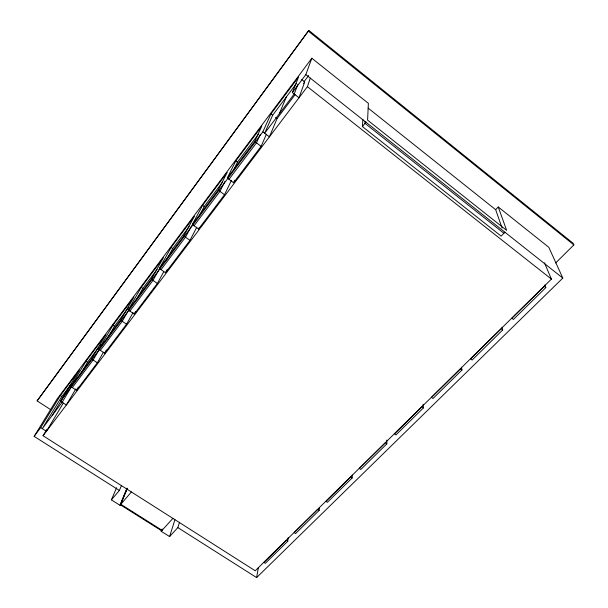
<?xml version="1.0" encoding="UTF-8"?>
<svg xmlns="http://www.w3.org/2000/svg" width="608" height="608" viewBox="0 0 608 608"><rect width="100%" height="100%" fill="white"/><g stroke="black" fill="none" stroke-linecap="round" stroke-linejoin="round"><path stroke-width="0.91" d="M352.138 477.964L350.687 476.976L325.934 501.342L327.37 502.307L352.138 477.964L352.268 475.137M365.096 121.478L364.99 123.363L503.888 233.259M504.99 232.104L501.152 236.132L362.398 126.57L362.877 119.335M319.154 510.386L317.718 509.436L294.166 532.631L295.579 533.55L319.154 510.386L319.42 507.566M287.751 541.249L286.345 540.33L263.91 562.423L265.301 563.32L287.751 541.249L288.268 537.51M179.52 522.196L177.848 527.6L256.622 577.6L258.408 567.378M161.766 529.507L161.181 531.278L169.594 536.583L174.929 519.718M162.199 529.028L161.614 530.799L120.384 504.784L127.08 488.475M544.472 262.846L551.41 279.102L255.231 570.783L43.054 435.738L307.397 86.686L310.323 78.044M301.735 79.564L304.707 81.913L299.007 97.766L292.357 92.553L298.536 77.041L270.963 113.916L262.846 131.837L60.526 401.219L66.34 404.996L75.81 388.953M292.357 92.553L305.832 74.609L311.843 58.231L368.38 103.345L367.597 120.141L506.646 230.379L498.233 206.963L495.68 209.699L502.064 228.023M297.897 84.466L294.204 94.004L279.323 113.764M127.14 488.847L120.802 504.29L162.047 530.32M116.614 487.7L111.393 499.875L119.958 505.278L127.019 488.102M286.36 96.93L279.201 113.932L264.67 133.236L272.65 115.224L296.362 83.585M295.108 94.643L277.043 118.621L269.405 136.853L262.846 131.837M111.393 499.875L119.366 490.474L121.554 485.298M227.833 178.44L233.594 182.727L261.121 146.346L266.395 134.216M50.624 409.61L37.103 400.892L308.826 30.4L572.934 243.132L573.868 244.902L555.674 262.968M260.391 134.246L256.47 142.812L229.011 179.314M254.684 141.451L261.843 126.107L235.805 160.922L227.248 178L254.684 141.451L261.121 146.346M233.594 182.727L234.764 180.249M192.333 224.527L218.188 190.076L227.194 172.444L202.57 205.36L192.333 224.527L198.558 229.034L224.504 194.742L231.496 180.28M233.442 170.331L237.47 162.169L258.43 134.201M225.028 181.26L219.944 191.376L194.058 225.781M198.558 229.034L199.416 227.346M159.372 268.44L183.783 235.919L194.423 216.266L171.106 247.441L159.372 268.44L165.482 272.741L189.977 240.365L196.832 227.126M199.356 215.749L204.204 206.553L222.688 181.891M191.649 225.652L185.508 237.15L161.074 269.633M165.482 272.741L167.23 269.481M128.774 310.338L134.208 314.07L157.373 283.45L163.696 271.814M165.992 260.726L172.702 248.581L189.21 226.556M134.208 314.07L135.576 311.63M159.44 268.812L152.988 280.379L129.884 311.098M98.716 349.266L120.574 320.135L133.935 297.145L112.928 325.227L98.716 349.266L104.599 353.202L126.54 324.208L133.053 312.626M151.301 279.201L163.377 257.769L141.261 287.341L128.22 309.958L151.301 279.201L157.373 283.45M136.359 299.767L142.834 288.435L157.024 269.504M104.599 353.202L106.453 349.98M128.394 310.574L122.231 321.267L100.35 350.36M70.748 386.536L91.474 358.918L105.959 334.544L85.994 361.251L70.748 386.536L76.517 390.321L97.326 362.816L103.466 352.184M76.517 390.321L78.386 387.136M106.94 339.12L114.479 326.276L128.683 307.321M99.34 349.418L93.1 359.997L72.352 387.585M79.458 375.714L87.506 362.254L98.618 347.442M63.308 403.066L46.428 431.285L40.698 427.622L34.132 436.369L119.366 490.474M71.265 387.091L62.145 402.268L52.204 415.469M43.054 435.738L46.915 429.301M60.526 401.219L79.359 370.112L60.344 395.542L40.698 427.622M61.834 396.507L42.294 428.64L52.037 415.69L71.349 383.823L61.834 396.507L60.344 395.542M34.132 436.369L56.863 399.372L311.843 58.231M37.103 400.892L308.826 30.4M99.727 345.96L100.837 344.478M304.106 81.548L308.674 75.483M303.574 83.41L304.707 81.913M362.398 126.57L366.031 122.079M119.958 505.278L131.389 491.956M161.181 531.278L172.9 518.381M169.594 536.583L177.848 527.6M386.848 443.855L360.787 469.467L359.328 468.464L385.373 442.822L386.848 443.855L386.794 440.086M423.404 407.922L395.945 434.91L394.47 433.861L421.906 406.843L423.404 407.922L423.092 404.176M461.974 370.014L433.002 398.491L431.498 397.404L460.454 368.889L461.974 370.014L461.502 367.24M502.71 329.969L472.104 360.058L470.577 358.918L501.167 328.799L502.71 329.969L501.972 327.256M545.824 287.599L513.426 319.443L511.875 318.25L544.251 286.368L545.824 287.599L544.76 284.977M256.622 577.6L562.818 278.076L548.788 247.296L498.233 206.963M85.994 361.251L87.506 362.254M91.474 358.918L97.326 362.816M112.928 325.227L114.479 326.276M120.574 320.135L126.54 324.208M141.261 287.341L142.834 288.435M171.106 247.441L172.702 248.581M183.783 235.919L189.977 240.365M202.57 205.36L204.204 206.553M218.188 190.076L224.504 194.742M235.805 160.922L237.47 162.169M270.963 113.916L272.65 115.224M275.576 117.488L277.043 118.621M307.397 86.686L551.41 279.102M305.832 74.609L562.818 278.076M368.174 108.14L495.68 209.699M308.454 31.213L573.868 244.902"/></g></svg>
